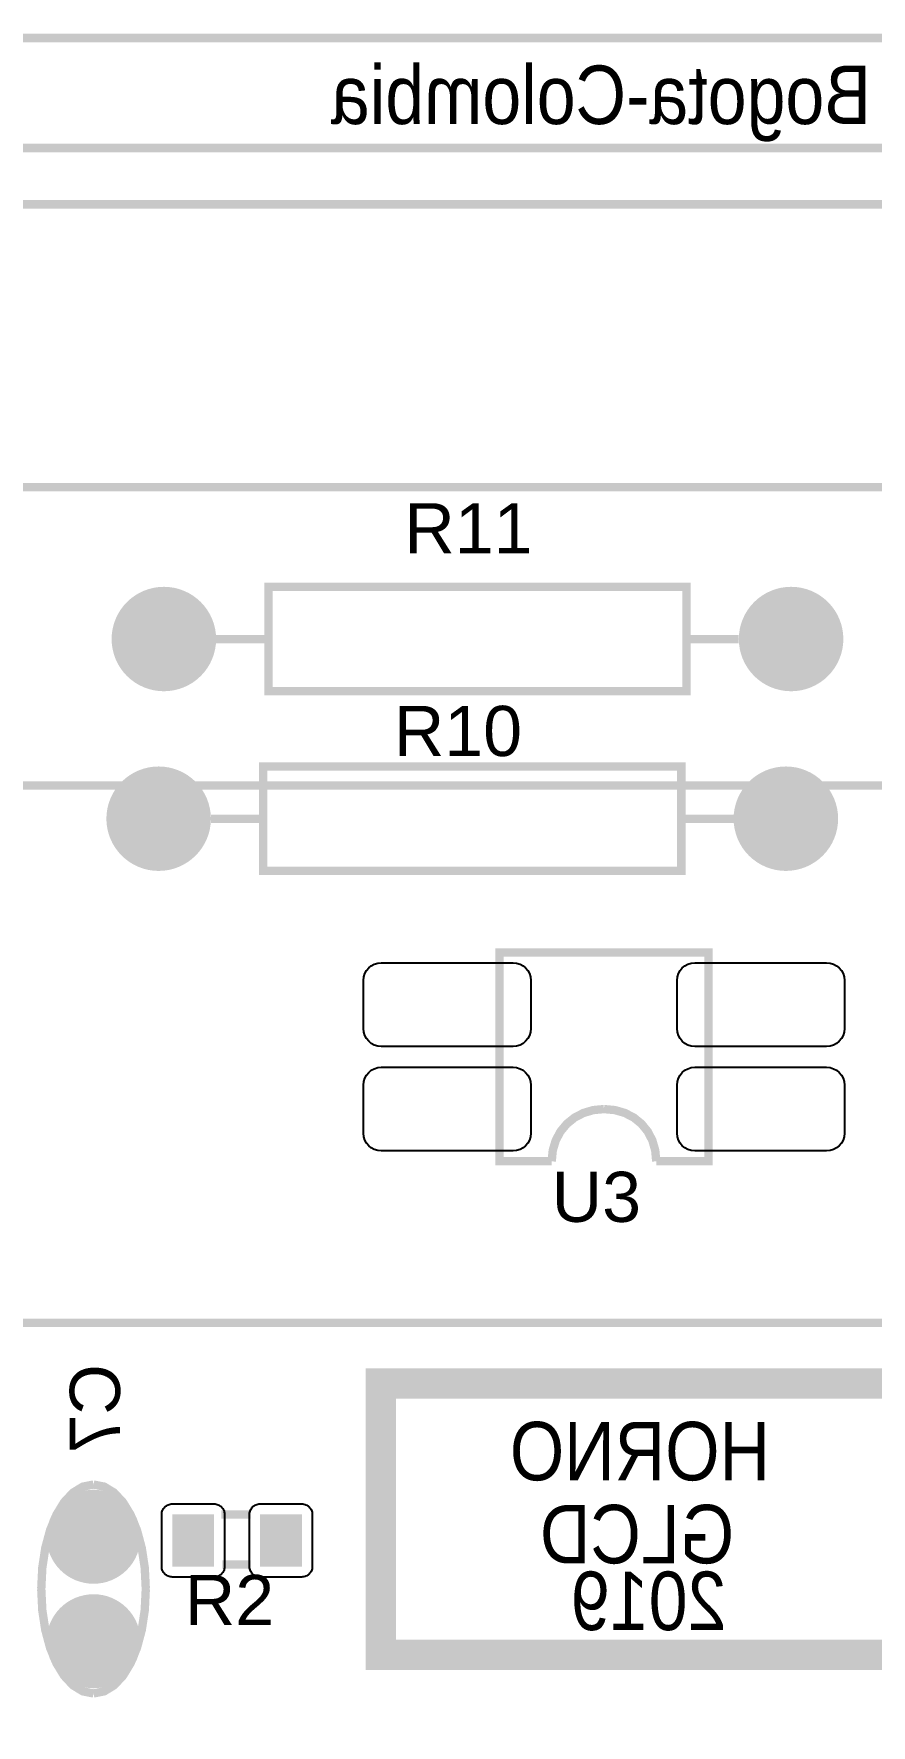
# Model space of a CAD drawing. Header units: inches. Extents: x -2.89 to 2.89, y -1.51 to 1.51.
# Drawn here: x -0.303 to 0.498, y -0.106 to 1.513 of the extents above; entities that cross this region are included whole.
import ezdxf

# ---------------------------------------------------------------- set-up
doc = ezdxf.new("R2010")
doc.units = ezdxf.units.IN
doc.layers.get('0').update_dxf_attribs({"linetype": 'CONTINUOUS'})

# ---------------------------------------------------------------- blocks, each defined once
blk = doc.blocks.new('RPAD')
blk.add_trace([(-0.5, -0.5), (-0.5, 0.5), (0.5, -0.5), (0.5, 0.5)])
blk = doc.blocks.new('EPAD')
at = {"const_width": 0.5}
blk.add_lwpolyline([(-0.25, 0, 1), (0.25, 0, 1)], format="xyb", close=True, dxfattribs=at)

msp = doc.modelspace()

# ---------------------------------------------------------------- linework, layer by layer
for points, const_width in [([(-2.883315, -1.508752), (2.883315, -1.508752), (2.883315, 1.508752), (-2.883315, 1.508752), (-2.883315, -1.508752)], 0.008), ([(-2.883315, -1.508752), (2.883315, -1.508752), (2.883315, 1.508752), (-2.883315, 1.508752), (-2.883315, -1.508752)], 0.008), ([(-2.883315, -1.508752), (2.883315, -1.508752), (2.883315, 1.508752), (-2.883315, 1.508752), (-2.883315, -1.508752)], 0.008), ([(1.569118, 1.403445), (-2.092299, 1.403445)], 0.008), ([(1.569118, 1.403445), (-2.092299, 1.403445)], 0.008), ([(1.569118, 1.403445), (-2.092299, 1.403445)], 0.008), ([(-0.954181, 0.27865), (1.108811, 0.27865), (1.108811, 1.349516), (-0.954181, 1.349516), (-0.954181, 0.27865)], 0.008), ([(-0.954181, 0.27865), (1.108811, 0.27865), (1.108811, 1.349516), (-0.954181, 1.349516), (-0.954181, 0.27865)], 0.008), ([(-0.954181, 0.27865), (1.108811, 0.27865), (1.108811, 1.349516), (-0.954181, 1.349516), (-0.954181, 0.27865)], 0.008), ([(-1.974189, 1.078642), (1.451008, 1.078642)], 0.008), ([(-1.974189, 1.078642), (1.451008, 1.078642)], 0.008), ([(-1.974189, 1.078642), (1.451008, 1.078642)], 0.008), ([(-0.078229, 0.883366), (0.321771, 0.883366), (0.321771, 0.983366), (-0.078229, 0.983366), (-0.078229, 0.883366)], 0.008), ([(-0.078229, 0.883366), (0.321771, 0.883366), (0.321771, 0.983366), (-0.078229, 0.983366), (-0.078229, 0.883366)], 0.008), ([(-0.078229, 0.883366), (0.321771, 0.883366), (0.321771, 0.983366), (-0.078229, 0.983366), (-0.078229, 0.883366)], 0.008), ([(-0.078229, 0.933366), (-0.128229, 0.933366)], 0.008), ([(-0.078229, 0.933366), (-0.128229, 0.933366)], 0.008), ([(-0.078229, 0.933366), (-0.128229, 0.933366)], 0.008), ([(0.371771, 0.933366), (0.321771, 0.933366)], 0.008), ([(0.371771, 0.933366), (0.321771, 0.933366)], 0.008), ([(0.371771, 0.933366), (0.321771, 0.933366)], 0.008), ([(-0.083229, 0.711366), (0.316771, 0.711366), (0.316771, 0.811366), (-0.083229, 0.811366), (-0.083229, 0.711366)], 0.008), ([(-0.083229, 0.711366), (0.316771, 0.711366), (0.316771, 0.811366), (-0.083229, 0.811366), (-0.083229, 0.711366)], 0.008), ([(-0.083229, 0.711366), (0.316771, 0.711366), (0.316771, 0.811366), (-0.083229, 0.811366), (-0.083229, 0.711366)], 0.008), ([(1.136047, 0.753839), (1.135264, 0.761889), (1.13301, 0.769333), (1.124667, 0.781828), (1.112172, 0.790171), (1.104727, 0.792425), (1.096677, 0.793209), (-1.619858, 0.793209)], 0.008), ([(1.136047, 0.753839), (1.135264, 0.761889), (1.13301, 0.769333), (1.124667, 0.781828), (1.112172, 0.790171), (1.104727, 0.792425), (1.096677, 0.793209), (-1.619858, 0.793209)], 0.008), ([(1.136047, 0.753839), (1.135264, 0.761889), (1.13301, 0.769333), (1.124667, 0.781828), (1.112172, 0.790171), (1.104727, 0.792425), (1.096677, 0.793209), (-1.619858, 0.793209)], 0.008), ([(-0.133229, 0.761366), (-0.083229, 0.761366)], 0.008), ([(-0.133229, 0.761366), (-0.083229, 0.761366)], 0.008), ([(-0.133229, 0.761366), (-0.083229, 0.761366)], 0.008), ([(0.316771, 0.761366), (0.366771, 0.761366)], 0.008), ([(0.316771, 0.761366), (0.366771, 0.761366)], 0.008), ([(0.316771, 0.761366), (0.366771, 0.761366)], 0.008), ([(0.192771, 0.433366), (0.142771, 0.433366), (0.142771, 0.633366), (0.342771, 0.633366), (0.342771, 0.433366), (0.292771, 0.433366)], 0.008), ([(0.192771, 0.433366), (0.142771, 0.433366), (0.142771, 0.633366), (0.342771, 0.633366), (0.342771, 0.433366), (0.292771, 0.433366)], 0.008), ([(0.192771, 0.433366), (0.142771, 0.433366), (0.142771, 0.633366), (0.342771, 0.633366), (0.342771, 0.433366), (0.292771, 0.433366)], 0.008), ([(0.242771, 0.483366), (0.232584, 0.482407), (0.223146, 0.479632), (0.214646, 0.475192), (0.207271, 0.469241), (0.201209, 0.461931), (0.196646, 0.453413), (0.193771, 0.443841), (0.192771, 0.433366)], 0.008), ([(0.242771, 0.483366), (0.232584, 0.482407), (0.223146, 0.479632), (0.214646, 0.475192), (0.207271, 0.469241), (0.201209, 0.461931), (0.196646, 0.453413), (0.193771, 0.443841), (0.192771, 0.433366)], 0.008), ([(0.242771, 0.483366), (0.232584, 0.482407), (0.223146, 0.479632), (0.214646, 0.475192), (0.207271, 0.469241), (0.201209, 0.461931), (0.196646, 0.453413), (0.193771, 0.443841), (0.192771, 0.433366)], 0.008), ([(0.242771, 0.483366), (0.253246, 0.482407), (0.262818, 0.479632), (0.271336, 0.475192), (0.278646, 0.469241), (0.284598, 0.461931), (0.289037, 0.453413), (0.291812, 0.443841), (0.292771, 0.433366)], 0.008), ([(0.242771, 0.483366), (0.253246, 0.482407), (0.262818, 0.479632), (0.271336, 0.475192), (0.278646, 0.469241), (0.284598, 0.461931), (0.289037, 0.453413), (0.291812, 0.443841), (0.292771, 0.433366)], 0.008), ([(0.242771, 0.483366), (0.253246, 0.482407), (0.262818, 0.479632), (0.271336, 0.475192), (0.278646, 0.469241), (0.284598, 0.461931), (0.289037, 0.453413), (0.291812, 0.443841), (0.292771, 0.433366)], 0.008), ([(0.029212, -0.039051), (0.546433, -0.039051), (0.546433, 0.220792), (0.029212, 0.220792), (0.029212, -0.039051)], 0.029), ([(0.029212, -0.039051), (0.546433, -0.039051), (0.546433, 0.220792), (0.029212, 0.220792), (0.029212, -0.039051)], 0.029), ([(0.029212, -0.039051), (0.546433, -0.039051), (0.546433, 0.220792), (0.029212, 0.220792), (0.029212, -0.039051)], 0.029), ([(-0.24552, 0.123925), (-0.255707, 0.121925), (-0.265145, 0.116175), (-0.273645, 0.10705), (-0.28102, 0.094925), (-0.287082, 0.080175), (-0.291645, 0.063175), (-0.29452, 0.0443), (-0.29552, 0.023925)], 0.008), ([(-0.24552, 0.123925), (-0.255707, 0.121925), (-0.265145, 0.116175), (-0.273645, 0.10705), (-0.28102, 0.094925), (-0.287082, 0.080175), (-0.291645, 0.063175), (-0.29452, 0.0443), (-0.29552, 0.023925)], 0.008), ([(-0.24552, 0.123925), (-0.255707, 0.121925), (-0.265145, 0.116175), (-0.273645, 0.10705), (-0.28102, 0.094925), (-0.287082, 0.080175), (-0.291645, 0.063175), (-0.29452, 0.0443), (-0.29552, 0.023925)], 0.008), ([(-0.24552, 0.123925), (-0.235332, 0.121925), (-0.225894, 0.116175), (-0.217394, 0.10705), (-0.21002, 0.094925), (-0.203957, 0.080175), (-0.199394, 0.063175), (-0.19652, 0.0443), (-0.19552, 0.023925)], 0.008), ([(-0.24552, 0.123925), (-0.235332, 0.121925), (-0.225894, 0.116175), (-0.217394, 0.10705), (-0.21002, 0.094925), (-0.203957, 0.080175), (-0.199394, 0.063175), (-0.19652, 0.0443), (-0.19552, 0.023925)], 0.008), ([(-0.24552, 0.123925), (-0.235332, 0.121925), (-0.225894, 0.116175), (-0.217394, 0.10705), (-0.21002, 0.094925), (-0.203957, 0.080175), (-0.199394, 0.063175), (-0.19652, 0.0443), (-0.19552, 0.023925)], 0.008), ([(-0.095229, 0.095366), (-0.123229, 0.095366)], 0.008), ([(-0.095229, 0.095366), (-0.123229, 0.095366)], 0.008), ([(-0.095229, 0.095366), (-0.123229, 0.095366)], 0.008), ([(-0.095229, 0.047366), (-0.122229, 0.047366)], 0.008), ([(-0.095229, 0.047366), (-0.122229, 0.047366)], 0.008), ([(-0.095229, 0.047366), (-0.122229, 0.047366)], 0.008), ([(-0.24552, -0.076075), (-0.255707, -0.074075), (-0.265145, -0.068325), (-0.273645, -0.0592), (-0.28102, -0.047075), (-0.287082, -0.032325), (-0.291645, -0.015325), (-0.29452, 0.00355), (-0.29552, 0.023925)], 0.008), ([(-0.24552, -0.076075), (-0.255707, -0.074075), (-0.265145, -0.068325), (-0.273645, -0.0592), (-0.28102, -0.047075), (-0.287082, -0.032325), (-0.291645, -0.015325), (-0.29452, 0.00355), (-0.29552, 0.023925)], 0.008), ([(-0.24552, -0.076075), (-0.255707, -0.074075), (-0.265145, -0.068325), (-0.273645, -0.0592), (-0.28102, -0.047075), (-0.287082, -0.032325), (-0.291645, -0.015325), (-0.29452, 0.00355), (-0.29552, 0.023925)], 0.008), ([(-0.24552, -0.076075), (-0.235332, -0.074075), (-0.225894, -0.068325), (-0.217394, -0.0592), (-0.21002, -0.047075), (-0.203957, -0.032325), (-0.199394, -0.015325), (-0.19652, 0.00355), (-0.19552, 0.023925)], 0.008), ([(-0.24552, -0.076075), (-0.235332, -0.074075), (-0.225894, -0.068325), (-0.217394, -0.0592), (-0.21002, -0.047075), (-0.203957, -0.032325), (-0.199394, -0.015325), (-0.19652, 0.00355), (-0.19552, 0.023925)], 0.008), ([(-0.24552, -0.076075), (-0.235332, -0.074075), (-0.225894, -0.068325), (-0.217394, -0.0592), (-0.21002, -0.047075), (-0.203957, -0.032325), (-0.199394, -0.015325), (-0.19652, 0.00355), (-0.19552, 0.023925)], 0.008)]:
    msp.add_lwpolyline(points, dxfattribs=dict(const_width=const_width))
for points in [[(0.012771, 0.560366), (0.012771, 0.606366), (0.013109, 0.609842), (0.014083, 0.613056), (0.015629, 0.615947), (0.017685, 0.618452), (0.02019, 0.620509), (0.023081, 0.622055), (0.026295, 0.623028), (0.029771, 0.623366), (0.155771, 0.623366), (0.159247, 0.623028), (0.162461, 0.622055), (0.165352, 0.620509), (0.167857, 0.618452), (0.169914, 0.615947), (0.17146, 0.613056), (0.172433, 0.609842), (0.172771, 0.606366), (0.172771, 0.560366), (0.172433, 0.55689), (0.17146, 0.553676), (0.169914, 0.550785), (0.167857, 0.54828), (0.165352, 0.546224), (0.162461, 0.544678), (0.159247, 0.543704), (0.155771, 0.543366), (0.029771, 0.543366), (0.026295, 0.543704), (0.023081, 0.544678), (0.02019, 0.546224), (0.017685, 0.54828), (0.015629, 0.550785), (0.014083, 0.553676), (0.013109, 0.55689), (0.012771, 0.560366)], [(0.312771, 0.560366), (0.312771, 0.606366), (0.313109, 0.609842), (0.314083, 0.613056), (0.315629, 0.615947), (0.317685, 0.618452), (0.32019, 0.620509), (0.323081, 0.622055), (0.326295, 0.623028), (0.329771, 0.623366), (0.455771, 0.623366), (0.459247, 0.623028), (0.462461, 0.622055), (0.465352, 0.620509), (0.467857, 0.618452), (0.469914, 0.615947), (0.47146, 0.613056), (0.472433, 0.609842), (0.472771, 0.606366), (0.472771, 0.560366), (0.472433, 0.55689), (0.47146, 0.553676), (0.469914, 0.550785), (0.467857, 0.54828), (0.465352, 0.546224), (0.462461, 0.544678), (0.459247, 0.543704), (0.455771, 0.543366), (0.329771, 0.543366), (0.326295, 0.543704), (0.323081, 0.544678), (0.32019, 0.546224), (0.317685, 0.54828), (0.315629, 0.550785), (0.314083, 0.553676), (0.313109, 0.55689), (0.312771, 0.560366)], [(0.012771, 0.460366), (0.012771, 0.506366), (0.013109, 0.509842), (0.014083, 0.513056), (0.015629, 0.515947), (0.017685, 0.518452), (0.02019, 0.520509), (0.023081, 0.522055), (0.026295, 0.523028), (0.029771, 0.523366), (0.155771, 0.523366), (0.159247, 0.523028), (0.162461, 0.522055), (0.165352, 0.520509), (0.167857, 0.518452), (0.169914, 0.515947), (0.17146, 0.513056), (0.172433, 0.509842), (0.172771, 0.506366), (0.172771, 0.460366), (0.172433, 0.45689), (0.17146, 0.453676), (0.169914, 0.450785), (0.167857, 0.44828), (0.165352, 0.446224), (0.162461, 0.444678), (0.159247, 0.443704), (0.155771, 0.443366), (0.029771, 0.443366), (0.026295, 0.443704), (0.023081, 0.444678), (0.02019, 0.446224), (0.017685, 0.44828), (0.015629, 0.450785), (0.014083, 0.453676), (0.013109, 0.45689), (0.012771, 0.460366)], [(0.312771, 0.460366), (0.312771, 0.506366), (0.313109, 0.509842), (0.314083, 0.513056), (0.315629, 0.515947), (0.317685, 0.518452), (0.32019, 0.520509), (0.323081, 0.522055), (0.326295, 0.523028), (0.329771, 0.523366), (0.455771, 0.523366), (0.459247, 0.523028), (0.462461, 0.522055), (0.465352, 0.520509), (0.467857, 0.518452), (0.469914, 0.515947), (0.47146, 0.513056), (0.472433, 0.509842), (0.472771, 0.506366), (0.472771, 0.460366), (0.472433, 0.45689), (0.47146, 0.453676), (0.469914, 0.450785), (0.467857, 0.44828), (0.465352, 0.446224), (0.462461, 0.444678), (0.459247, 0.443704), (0.455771, 0.443366), (0.329771, 0.443366), (0.326295, 0.443704), (0.323081, 0.444678), (0.32019, 0.446224), (0.317685, 0.44828), (0.315629, 0.450785), (0.314083, 0.453676), (0.313109, 0.45689), (0.312771, 0.460366)], [(-0.130229, 0.035366), (-0.170229, 0.035366), (-0.171268, 0.035417), (-0.172273, 0.035565), (-0.17324, 0.035807), (-0.174164, 0.036138), (-0.175041, 0.036552), (-0.175865, 0.037047), (-0.176632, 0.037617), (-0.177338, 0.038257), (-0.177978, 0.038963), (-0.178548, 0.03973), (-0.179042, 0.040554), (-0.179457, 0.041431), (-0.179788, 0.042355), (-0.18003, 0.043322), (-0.180178, 0.044327), (-0.180229, 0.045366), (-0.180229, 0.095366), (-0.180178, 0.096406), (-0.18003, 0.097411), (-0.179788, 0.098378), (-0.179457, 0.099302), (-0.179042, 0.100178), (-0.178548, 0.101002), (-0.177978, 0.101769), (-0.177338, 0.102476), (-0.176632, 0.103116), (-0.175865, 0.103685), (-0.175041, 0.10418), (-0.174164, 0.104594), (-0.17324, 0.104925), (-0.172273, 0.105167), (-0.171268, 0.105316), (-0.170229, 0.105366), (-0.130229, 0.105366), (-0.129189, 0.105316), (-0.128184, 0.105167), (-0.127217, 0.104925), (-0.126293, 0.104594), (-0.125417, 0.10418), (-0.124593, 0.103685), (-0.123825, 0.103116), (-0.123119, 0.102476), (-0.122479, 0.101769), (-0.12191, 0.101002), (-0.121415, 0.100178), (-0.121, 0.099302), (-0.12067, 0.098378), (-0.120428, 0.097411), (-0.120279, 0.096406), (-0.120229, 0.095366), (-0.120229, 0.045366), (-0.120279, 0.044327), (-0.120428, 0.043322), (-0.12067, 0.042355), (-0.121, 0.041431), (-0.121415, 0.040554), (-0.12191, 0.03973), (-0.122479, 0.038963), (-0.123119, 0.038257), (-0.123825, 0.037617), (-0.124593, 0.037047), (-0.125417, 0.036552), (-0.126293, 0.036138), (-0.127217, 0.035807), (-0.128184, 0.035565), (-0.129189, 0.035417), (-0.130229, 0.035366)], [(-0.046229, 0.035366), (-0.086229, 0.035366), (-0.087268, 0.035417), (-0.088273, 0.035565), (-0.08924, 0.035807), (-0.090164, 0.036138), (-0.091041, 0.036552), (-0.091865, 0.037047), (-0.092632, 0.037617), (-0.093338, 0.038257), (-0.093978, 0.038963), (-0.094548, 0.03973), (-0.095042, 0.040554), (-0.095457, 0.041431), (-0.095788, 0.042355), (-0.09603, 0.043322), (-0.096178, 0.044327), (-0.096229, 0.045366), (-0.096229, 0.095366), (-0.096178, 0.096406), (-0.09603, 0.097411), (-0.095788, 0.098378), (-0.095457, 0.099302), (-0.095042, 0.100178), (-0.094548, 0.101002), (-0.093978, 0.101769), (-0.093338, 0.102476), (-0.092632, 0.103116), (-0.091865, 0.103685), (-0.091041, 0.10418), (-0.090164, 0.104594), (-0.08924, 0.104925), (-0.088273, 0.105167), (-0.087268, 0.105316), (-0.086229, 0.105366), (-0.046229, 0.105366), (-0.045189, 0.105316), (-0.044184, 0.105167), (-0.043217, 0.104925), (-0.042293, 0.104594), (-0.041417, 0.10418), (-0.040593, 0.103685), (-0.039825, 0.103116), (-0.039119, 0.102476), (-0.038479, 0.101769), (-0.03791, 0.101002), (-0.037415, 0.100178), (-0.037, 0.099302), (-0.03667, 0.098378), (-0.036428, 0.097411), (-0.036279, 0.096406), (-0.036229, 0.095366), (-0.036229, 0.045366), (-0.036279, 0.044327), (-0.036428, 0.043322), (-0.03667, 0.042355), (-0.037, 0.041431), (-0.037415, 0.040554), (-0.03791, 0.03973), (-0.038479, 0.038963), (-0.039119, 0.038257), (-0.039825, 0.037617), (-0.040593, 0.037047), (-0.041417, 0.036552), (-0.042293, 0.036138), (-0.043217, 0.035807), (-0.044184, 0.035565), (-0.045189, 0.035417), (-0.046229, 0.035366)]]:
    msp.add_lwpolyline(points, close=True)

# ---------------------------------------------------------------- block references
for p, xscale, yscale in [((-0.178229, 0.933366), 0.1, 0.1), ((0.421771, 0.933366), 0.1, 0.1), ((-0.183229, 0.761366), 0.1, 0.1), ((0.416771, 0.761366), 0.1, 0.1), ((-0.24552, 0.073925), 0.09, 0.09), ((-0.24552, -0.026075), 0.09, 0.09)]:
    msp.add_blockref('EPAD', p, dxfattribs=dict(xscale=xscale, yscale=yscale))
at = {"xscale": 0.04, "yscale": 0.05, "rotation": 180}
for p in [(-0.150229, 0.070366), (-0.066229, 0.070366)]:
    msp.add_blockref('RPAD', p, dxfattribs=at)

# ---------------------------------------------------------------- texts
at = {"text_generation_flag": 2, "width": 0.892857}
for s, p in [('Bogota-Colombia', (0.498157, 1.426374)), ('Bogota-Colombia', (0.498157, 1.426374)), ('Bogota-Colombia', (0.498157, 1.426374)), ('HORNO', (0.401589, 0.127935)), ('HORNO', (0.401589, 0.127935)), ('HORNO', (0.401589, 0.127935)), ('GLCD', (0.367385, 0.048461)), ('GLCD', (0.367385, 0.048461)), ('GLCD', (0.367385, 0.048461)), ('2019', (0.359921, -0.015437)), ('2019', (0.359921, -0.015437)), ('2019', (0.359921, -0.015437))]:
    msp.add_text(s, height=0.056, dxfattribs=at).set_placement(p)
at = {"width": 1.041667}
for s, p in [('R11', (0.051771, 1.015366)), ('R11', (0.051771, 1.015366)), ('R11', (0.051771, 1.015366)), ('R10', (0.041771, 0.821366)), ('R10', (0.041771, 0.821366)), ('R10', (0.041771, 0.821366)), ('U3', (0.192771, 0.375366)), ('U3', (0.192771, 0.375366)), ('U3', (0.192771, 0.375366)), ('R2', (-0.158229, -0.010634)), ('R2', (-0.158229, -0.010634)), ('R2', (-0.158229, -0.010634))]:
    msp.add_text(s, height=0.048, dxfattribs=at).set_placement(p)
at = {"text_generation_flag": 2, "width": 1.041667}
msp.add_text('C7', height=0.048, rotation=90, dxfattribs=at).set_placement((-0.220197, 0.23928))
msp.add_text('C7', height=0.048, rotation=90, dxfattribs=at).set_placement((-0.220197, 0.23928))
msp.add_text('C7', height=0.048, rotation=90, dxfattribs=at).set_placement((-0.220197, 0.23928))

doc.saveas('drawing.dxf')
